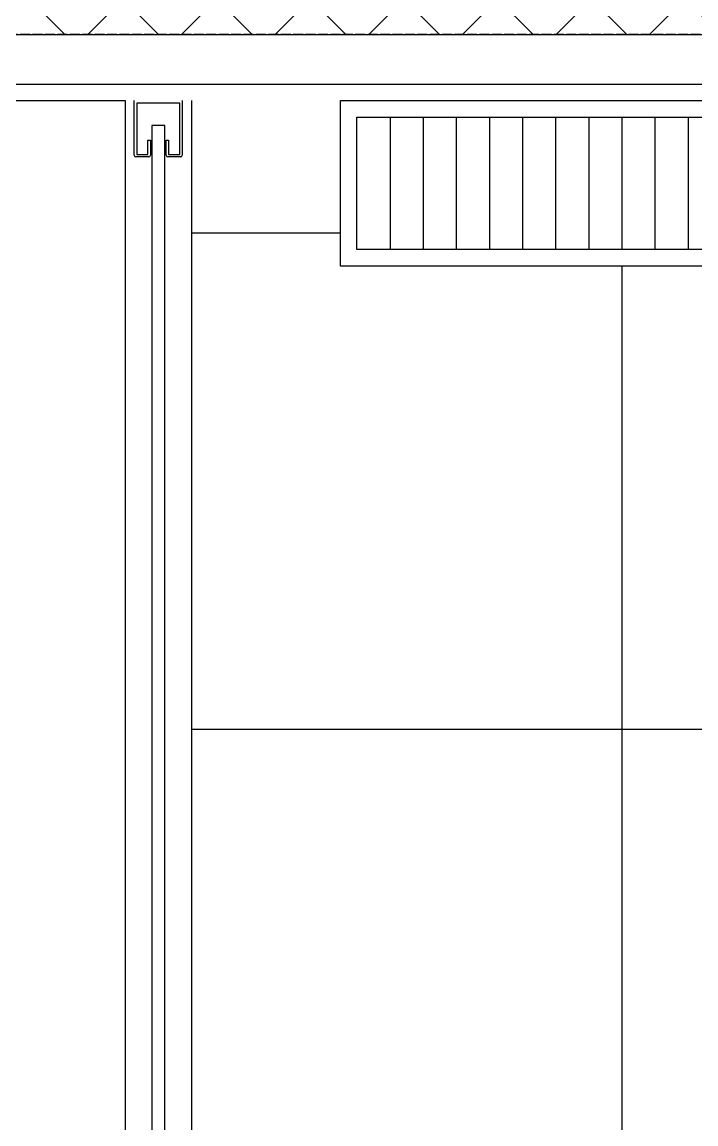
# Model space of a CAD drawing. Header units: millimetres. Extents: x 18456 to 179493, y -203649 to 469211.
# Drawn here: x 146479 to 146886, y 351024 to 351690 of the extents above; entities that cross this region are included whole.
import ezdxf

# ---------------------------------------------------------------- set-up
doc = ezdxf.new("R2010")
doc.units = ezdxf.units.MM
doc.linetypes.add('X-평면도(기본형)$0$HID2', pattern=[7.5, 6, -1.5])
for name, color, linetype, true_color in [('X-평면도(기본형)$0$40HAT', 9, 'Continuous', 0x808080), ('X-평면도(기본형)$0$FIN', 9, 'Continuous', 0x808080), ('X-평면도(기본형)$0$FUR', 6, 'Continuous', 0xff00ff), ('X-평면도(기본형)$0$TIL', 5, 'Continuous', 0x0000ff), ('X-평면도(기본형)$0$UIS', 7, 'X-평면도(기본형)$0$HID2', 0x000000), ('X-평면도(기본형)$0$W2', 3, 'Continuous', 0x00ff00)]:
    doc.layers.add(name, color=color, linetype=linetype, true_color=true_color)

# ---------------------------------------------------------------- blocks, each defined once
blk = doc.blocks.new('X-평면도(기본형)$0$T1')
at = {"layer": 'X-평면도(기본형)$0$FUR', "color": 8, "true_color": 0x808080}
for p, q in [((10, 670), (90, 670)), ((10, 650), (90, 650)), ((10, 630), (90, 630)), ((10, 610), (90, 610)), ((10, 590), (90, 590)), ((10, 570), (90, 570)), ((10, 550), (90, 550)), ((10, 530), (90, 530)), ((10, 510), (90, 510)), ((10, 490), (90, 490)), ((10, 470), (58.36, 470)), ((0, 410), (29.3, 410)), ((0, 390), (53.78, 390)), ((7.5, 370), (55.42, 370)), ((7.5, 330), (70, 330)), ((0, 310), (70, 310)), ((0, 290), (29.3, 290)), ((43, 270), (90, 270)), ((43, 250), (90, 250)), ((10, 230), (90, 230)), ((10, 210), (90, 210)), ((10, 190), (90, 190)), ((10, 170), (90, 170)), ((10, 150), (90, 150)), ((10, 130), (90, 130)), ((10, 110), (90, 110)), ((10, 90), (90, 90)), ((10, 70), (90, 70)), ((10, 50), (90, 50)), ((10, 30), (90, 30))]:
    blk.add_line(p, q, dxfattribs=at)
at = {"layer": 'X-평면도(기본형)$0$FUR'}
for points in [[(100, 270.92), (100, 0), (0, 0), (0, 700), (100, 700), (100, 487.43)], [(10, 461.78), (10, 690), (90, 690), (90, 487.47)], [(90, 270.87), (90, 10), (10, 10), (10, 238.22)]]:
    blk.add_lwpolyline(points, dxfattribs=at)

msp = doc.modelspace()

# ---------------------------------------------------------------- hatches: boundary and pattern name
at = {"layer": 'X-평면도(기본형)$0$40HAT'}
h = msp.add_hatch(dxfattribs=at)
h.set_pattern_fill('H3', color=256, scale=40, style=0, pattern_type=2)
h.set_pattern_definition([(315, (-174175.336, 75338.112), (28.2842712, 28.2842712), []), (45, (-174175.336, 75338.112), (-28.2842712, 28.2842712), [])])
h.paths.add_polyline_path([(147571.28, 350452.39), (147481.28, 350452.39), (147481.28, 351682.39), (144901.28, 351682.39), (144901.28, 351772.39), (147571.28, 351772.39), (147571.28, 351262.39), (148901.28, 351262.39), (148901.28, 351772.39), (149011.28, 351772.39), (149011.28, 351152.39), (147571.28, 351152.39)], flags=0)

# ---------------------------------------------------------------- linework, layer by layer
at = {"layer": 'X-평면도(기본형)$0$FIN'}
msp.add_line((144931.28, 351652.39), (147451.28, 351652.39), dxfattribs=at)
at = {"layer": 'X-평면도(기본형)$0$FUR', "color": 4, "ltscale": 3, "true_color": 0x00ffff}
for p, q in [((146541.28, 351642.39), (146541.28, 350442.39)), ((146581.28, 351642.39), (146581.28, 350482.39))]:
    msp.add_line(p, q, dxfattribs=at)
at = {"layer": 'X-평면도(기본형)$0$FUR', "color": 8, "true_color": 0x808080}
for p, q in [((146546.78, 351609.39), (146546.78, 351642.39)), ((146575.78, 351642.39), (146575.78, 351609.39)), ((146555.03, 351618.39), (146556.53, 351618.39)), ((146555.03, 351609.89), (146555.03, 351618.39)), ((146556.53, 351618.39), (146556.53, 351609.39)), ((146566.03, 351618.39), (146567.53, 351618.39)), ((146566.03, 351609.39), (146566.03, 351618.39)), ((146567.53, 351618.39), (146567.53, 351609.89)), ((146548.28, 351609.89), (146555.03, 351609.89)), ((146567.53, 351609.89), (146574.28, 351609.89)), ((146555.53, 351608.39), (146547.78, 351608.39)), ((146574.78, 351608.39), (146567.03, 351608.39))]:
    msp.add_line(p, q, dxfattribs=at)
at = {"layer": 'X-평면도(기본형)$0$FUR'}
msp.add_lwpolyline([(144941.28, 350442.39), (144941.28, 351642.39), (146541.28, 351642.39), (146541.28, 350442.39)], close=True, dxfattribs=at)
at = {"layer": 'X-평면도(기본형)$0$FUR', "color": 8, "true_color": 0x808080}
msp.add_lwpolyline([(146574.28, 351609.89), (146574.28, 351640.89), (146548.28, 351640.89), (146548.28, 351609.89)], dxfattribs=at)
msp.add_lwpolyline([(146557.28, 351627.39), (146557.28, 350466.39), (146565.28, 350466.39), (146565.28, 351627.39)], close=True, dxfattribs=at)
for centre, start, end in [((146547.78, 351609.39), 180, 270), ((146555.53, 351609.39), 270, 0), ((146567.03, 351609.39), 180, 270), ((146574.78, 351609.39), 270, 0)]:
    msp.add_arc(centre, 1, start, end, dxfattribs=at)
at = {"layer": 'X-평면도(기본형)$0$TIL'}
for p, q in [((146581.28, 351562.39), (146671.28, 351562.39)), ((146841.28, 351542.39), (146841.28, 350482.39)), ((146581.28, 351262.39), (147441.28, 351262.39))]:
    msp.add_line(p, q, dxfattribs=at)
at = {"layer": 'X-평면도(기본형)$0$UIS'}
msp.add_lwpolyline([(150341.28, 354652.39), (150341.28, 351422.39), (147481.28, 351422.39), (147481.28, 351682.39), (144901.28, 351682.39)], dxfattribs=at)
at = {"layer": 'X-평면도(기본형)$0$W2'}
msp.add_line((144901.28, 351682.39), (147481.28, 351682.39), dxfattribs=at)

# ---------------------------------------------------------------- block references
at = {"layer": 'X-평면도(기본형)$0$FUR', "rotation": 270}
msp.add_blockref('X-평면도(기본형)$0$T1', (146671.28, 351642.39), dxfattribs=at)

doc.saveas('drawing.dxf')
